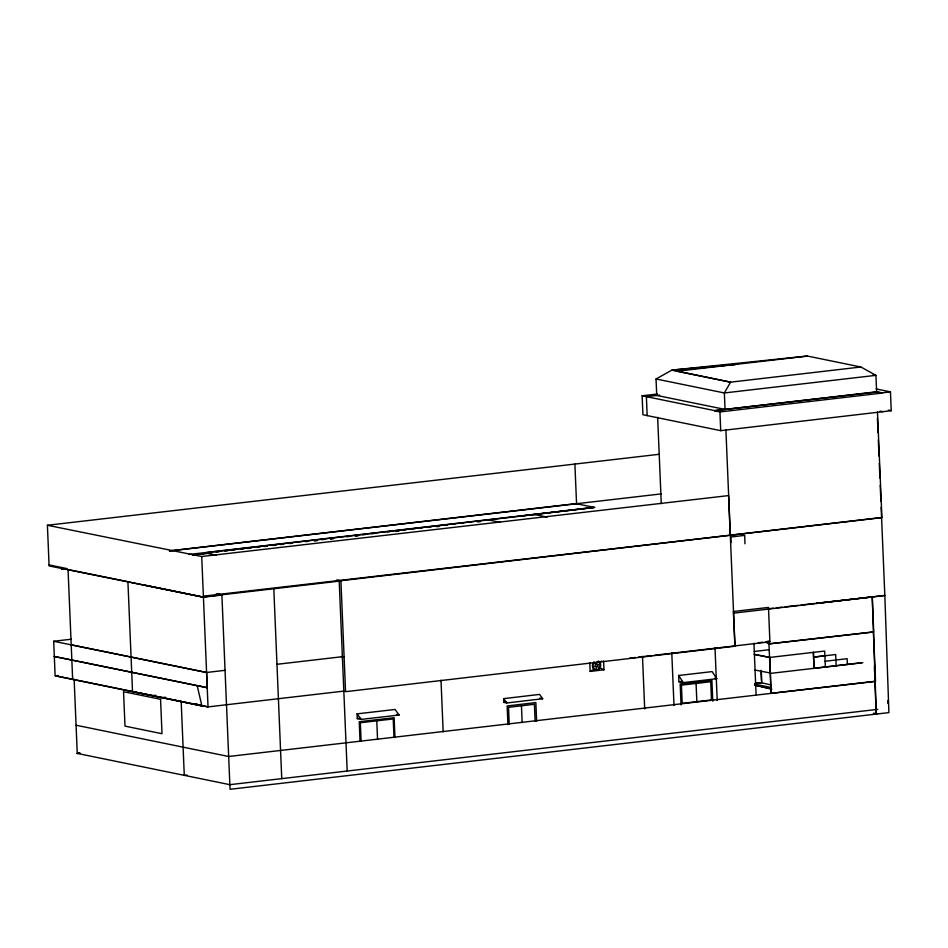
<?xml version="1.0" encoding="UTF-8"?>
<svg xmlns="http://www.w3.org/2000/svg" width="948" height="948" viewBox="0 0 948 948"><rect width="100%" height="100%" fill="white"/><g stroke="black" fill="none" stroke-linecap="round" stroke-linejoin="round"><path stroke-width="1.42" d="M597.003 661.882L596.541 664.216A1.256 1.09 -78.7 0 1 597.643 665.757A1.256 1.09 -78.7 0 1 595.925 666.491A1.256 1.09 -78.7 0 1 595.996 664.441L593.341 662.676L592.701 667.416L593.969 669.324L595.948 670.2L596.351 666.693M598.283 661.005A4.787 4.147 -78.7 0 1 599.954 662.439L599.835 668.245L595.948 670.2L592.701 667.416A4.787 4.147 -78.7 0 1 594.135 661.763M599.954 662.439L601.743 661.005M725.042 409.418L656.739 395.435L656.04 378.987L671.883 370.111L807.447 356.057L860.879 367.006L875.94 375.337L876.639 392.045L881.865 392.863L876.627 391.797L714.685 410.626L642.128 395.778L642.922 414.726L720.717 430.653L891.239 410.697L890.456 391.868L876.118 388.929M589.774 662.664L590.142 671.421L593.969 669.324M592.701 667.416L595.545 665.899M597.631 665.01L600.475 663.505L598.318 661.645M211.629 552.767L192.574 555.018L210.243 553.004M216.026 552.246L218.952 551.89M224.818 551.203L227.745 550.847M232.153 550.326L235.08 549.982M240.946 549.283L243.873 548.939M248.269 548.418L251.208 548.062M257.062 547.375L260.001 547.02M264.397 546.498L267.324 546.155M273.19 545.456L276.129 545.112M280.525 544.59L283.452 544.235M289.318 543.548L292.245 543.192M305.446 541.628L308.373 541.284M314.238 540.585L317.165 540.241M321.562 539.72L324.5 539.365M330.354 538.677L333.293 538.322M346.482 536.758L349.421 536.414M355.275 535.715L358.214 535.371M362.61 534.85L365.537 534.494M371.403 533.807L374.33 533.451M387.531 531.887L390.458 531.544M396.323 530.844L399.25 530.501M403.647 529.979L406.585 529.624M412.451 528.937L415.378 528.581M419.774 528.06L422.701 527.716M428.567 527.017L431.506 526.673M435.902 526.152L438.829 525.796M444.695 525.109L447.622 524.754M452.018 524.232L454.957 523.889M460.823 523.189L463.75 522.846M468.146 522.324L471.085 521.969M476.939 521.282L479.878 520.926M484.274 520.405L487.201 520.061M493.067 519.362L495.994 519.018M509.195 517.454L512.121 517.098M517.987 516.411L594.206 507.358L189.043 554.473M336.836 579.892L340.913 580.709L881.569 517.525M734.949 645.955L733.385 611.519L768.473 607.419L769.906 641.832L654.511 655.269M733.574 613.166L884.828 595.462L881.142 507.287M162.428 697.574L194.281 704.34L197.267 703.997M590.142 671.421L603.959 669.798L603.592 661.029M813.574 657.106L824.879 655.791M503.637 698.64L539.578 694.41L542.706 698.735L506.765 702.978L503.791 702.385L503.637 698.64L506.765 702.978M503.791 702.385L506.67 702.041M813.337 652.366L814.036 668.328L861.59 662.794M807.447 356.057L677.097 371.213L730.553 382.163L860.879 367.006M642.128 395.778L657.426 394.048M659.654 395.138L646.382 396.643L647.176 415.591M714.685 410.626L876.639 392.045M881.865 392.863L890.456 391.868M714.697 410.875L719.935 411.942L881.877 393.112M216.227 593.863L221.891 595.024L203.429 597.169L49.106 565.92L47.4 525.263L659.452 454.258M169.431 550.918L576.076 503.649L594.823 507.488L204.78 552.838L216.168 555.173M169.55 550.942L661.123 493.908M61.502 569.298L67.201 568.634L49.059 564.925M314.582 540.881L317.485 540.538M330.568 539.021L333.471 538.677M355.275 536.141L358.19 535.81M395.98 531.413L398.883 531.07M436.744 526.673L439.647 526.33M477.496 521.933L480.411 521.601M47.4 525.263L201.723 556.523L728.609 495.591L730.268 535.241L203.382 596.174M128.241 581.764L68.055 569.535L72.652 679.266M730.315 535.229L881.901 517.608L877.481 412.096M203.417 596.92L339.206 581.136L347.181 771.02M165.272 697.242L162.144 697.598L55.114 675.675L53.681 641.263L71.207 639.225M58.243 675.521L55.328 675.865L201.877 705.881L197.184 685.653L201.059 686.435M225.043 670.331L206.581 672.488L71.207 644.853M276.97 664.299L342.394 656.691M815.955 603.461L884.828 595.462L888.904 712.612L230.044 789.293L221.879 594.775L217.602 593.898M152.486 695.619L155.46 695.275M758.305 642.72L762.678 642.223M343.828 691.104L208.027 706.9L132.519 691.53L127.921 581.799L203.429 597.169L145.589 585.319M629.685 658.161L635.527 657.474M638.442 657.142L651.596 655.613M754.253 651.466L768.792 649.771M754.418 654.499L769.705 657.438L824.677 651.051L825.353 667.013M813.645 657.094L835.674 654.535L836.148 665.757M678.65 675.486L712.138 671.599L716.783 678.721L683.295 682.619L678.91 681.719L678.65 675.486L683.295 682.619M357.064 713.856L395.055 709.471L399.12 715.017L361.129 719.402L357.266 718.596L357.064 713.856L361.129 719.402M825.115 661.277L847.145 658.706L847.394 664.441M357.266 718.596L360.181 718.264M678.91 681.719L681.825 681.387M74.145 679.278L77.25 753.411L80.165 753.15M862.893 662.64L770.428 673.4L769.729 657.438L754.193 654.25M754.596 683.544L761.505 682.738L761.777 682.039M186.969 775.026L184.279 775.346L181.175 701.33M877.73 709.353L229.843 784.671L77.475 753.459M768.958 608.675L773.367 608.166M776.305 607.834L782.183 607.17M785.11 606.839L798.335 605.334M801.072 605.025L814.747 603.461M816.216 603.295L872.243 596.92L873.712 631.972L768.958 643.882L765.463 642.057M768.958 643.882L873.464 631.913L875.537 681.399L771.044 693.367L768.84 640.966M754.715 683.567L761.801 682.797L761.291 670.485M674.36 370.621L737.876 364.151L671.883 370.111L730.553 382.163L724.355 392.958L725.054 409.666M677.547 371.166L677.287 371.201M755.07 670.07L770.38 673.021L769.729 657.438M539.732 698.143L542.706 698.735M767.264 641.298L769.906 641.832M336.907 580.638L340.948 581.468M341.422 656.478L344.112 657.023M194.281 704.091L208.027 706.9L201.723 556.523M194.281 704.34L201.877 705.881M873.049 374.744L875.94 375.337L724.355 392.958L656.04 378.987M888.371 410.105L891.239 410.697M880.028 411.159L882.647 411.693M534.459 514.503L547.269 517.134M488.267 519.883L500.307 522.348M336.647 580.603L339.206 581.136M755.343 684.278L771.174 687.513M714.591 678.282L716.783 678.721M53.681 641.263L206.581 672.488L207.197 687.691L54.32 656.478L207.197 687.691M76.077 725.232L228.658 756.492L874.862 681.292L876.236 714.093L873.452 713.417L876.319 714.081L872.243 596.92M281.746 778.628L273.806 588.732M396.537 714.484L399.12 715.017M760.604 682.524L771.364 685.049M754.691 685.013L771.601 688.983M874.068 713.358L876.853 714.022M754.49 685.084L771.696 689.184M653.042 394.498L656.739 395.435M603.959 669.798L597.181 666.468M877.398 418.044L878.014 432.667M878.322 439.991L878.997 456.083M879.294 463.394L879.91 478.029M880.218 485.34L880.893 501.433M887.778 700.489L887.909 703.44M813.443 652.354L814.036 668.328M760.983 670.414L761.41 680.534M753.944 643.218L756.101 694.789M725.895 429.835L734.961 646.204L345.558 691.685L340.913 580.709M719.935 411.942L720.717 430.653M715.005 647.899L717.209 700.465M712.766 701.212L711.889 680.261L680.166 683.946L681.043 704.897M696.081 683.449L696.839 701.65M671.788 652.923L673.992 705.49M657.651 417.321L661.277 503.684M642.495 656.383L644.699 708.938M574.891 464.093L576.562 503.744M536.627 721.155L535.857 702.575L507.144 705.964L507.927 724.545M535.099 721.084L534.399 704.281L508.519 707.327L509.218 724.142M521.459 705.81L522.158 722.613M440.998 680.202L443.166 731.844M394.961 737.485L394.131 717.707L359.233 721.736L360.062 741.514M393.989 737.58L393.207 718.94L360.335 722.731L361.117 741.383M376.771 720.836L377.553 739.476M874.589 669.963L874.791 675.687L874.506 665.626M744.962 543.785L744.701 535.395L730.825 537.006L730.991 542.6M874.542 667.084L874.909 679.882M770.475 673.4L771.044 693.367M600.475 663.505A4.787 4.147 -78.7 0 1 595.948 670.2M79.549 753.15L77.262 753.423L79.549 753.15M710.727 681.742L681.434 685.155L682.193 703.357L711.498 699.956L710.727 681.742M160.567 699.292L123.548 691.708L124.994 726.121L162.001 733.705L160.567 699.292"/></g></svg>
